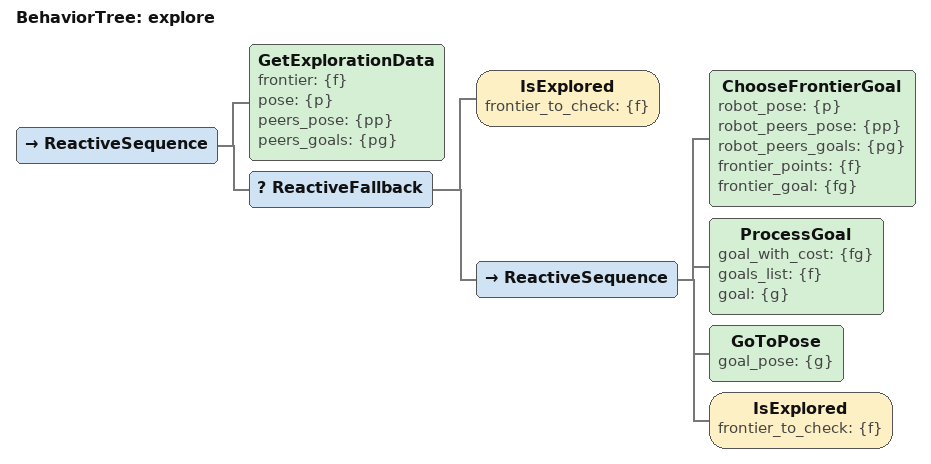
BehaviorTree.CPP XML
<?xml version="1.0" encoding="UTF-8"?>
<root BTCPP_format="4">
  <BehaviorTree ID="explore">
    <ReactiveSequence>
      <GetExplorationData frontier="{f}"
                          pose="{p}"
                          peers_pose="{pp}"
                          peers_goals="{pg}"/>
      <ReactiveFallback>
        <IsExplored frontier_to_check="{f}"/>
        <ReactiveSequence>
          <ChooseFrontierGoal robot_pose="{p}"
                              robot_peers_pose="{pp}"
                              robot_peers_goals="{pg}"
                              frontier_points="{f}"
                              frontier_goal="{fg}"/>
          <ProcessGoal goal_with_cost="{fg}"
                       goals_list="{f}"
                       goal="{g}"/>
          <GoToPose goal_pose="{g}"/>
          <IsExplored frontier_to_check="{f}"/>
        </ReactiveSequence>
      </ReactiveFallback>
    </ReactiveSequence>
  </BehaviorTree>

</root>
